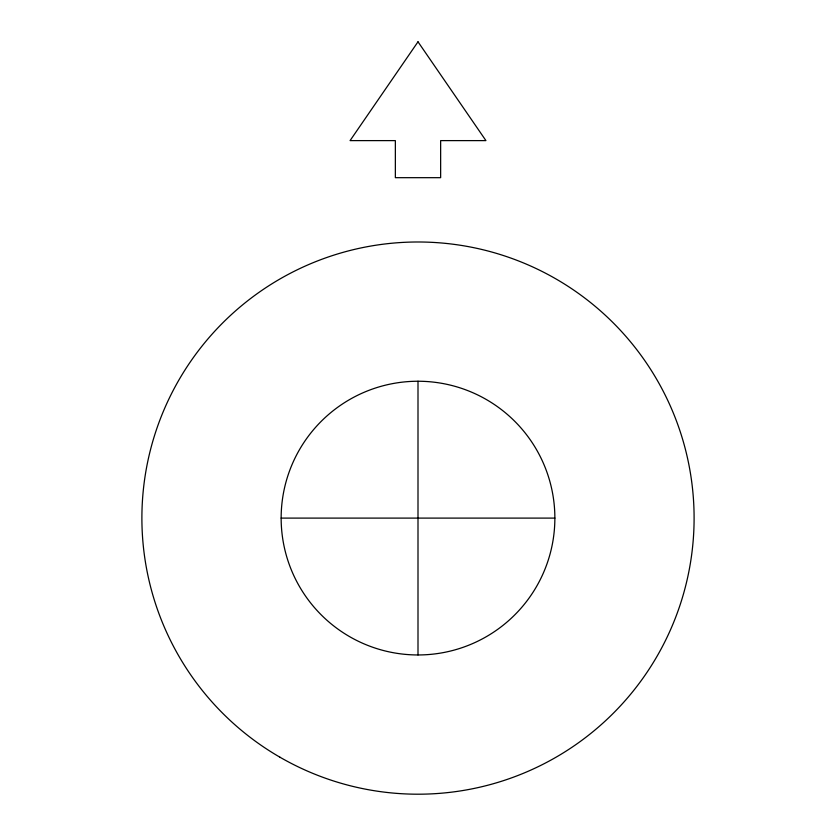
<?xml version="1.0" encoding="UTF-8"?>
<svg xmlns="http://www.w3.org/2000/svg" width="836" height="836" viewBox="0 0 836 836"><rect width="100%" height="100%" fill="white"/><g stroke="black" fill="none" stroke-linecap="round" stroke-linejoin="round"><path stroke-width="1.25" d="M281.136 518.101L554.864 518.101A136.864 136.864 0 0 1 349.573 636.624A136.864 136.864 0 0 1 349.573 399.577A136.864 136.864 0 0 1 554.864 518.101M418 381.237L418 654.954M418 41.8L350.065 140.615L395.355 140.615L395.355 177.681L440.645 177.681L440.645 140.615L485.935 140.615L418 41.8M279.945 757.207A276.099 276.099 0 0 0 694.099 518.101A276.099 276.099 0 0 0 279.945 278.984A276.099 276.099 0 0 0 279.945 757.207"/></g></svg>
